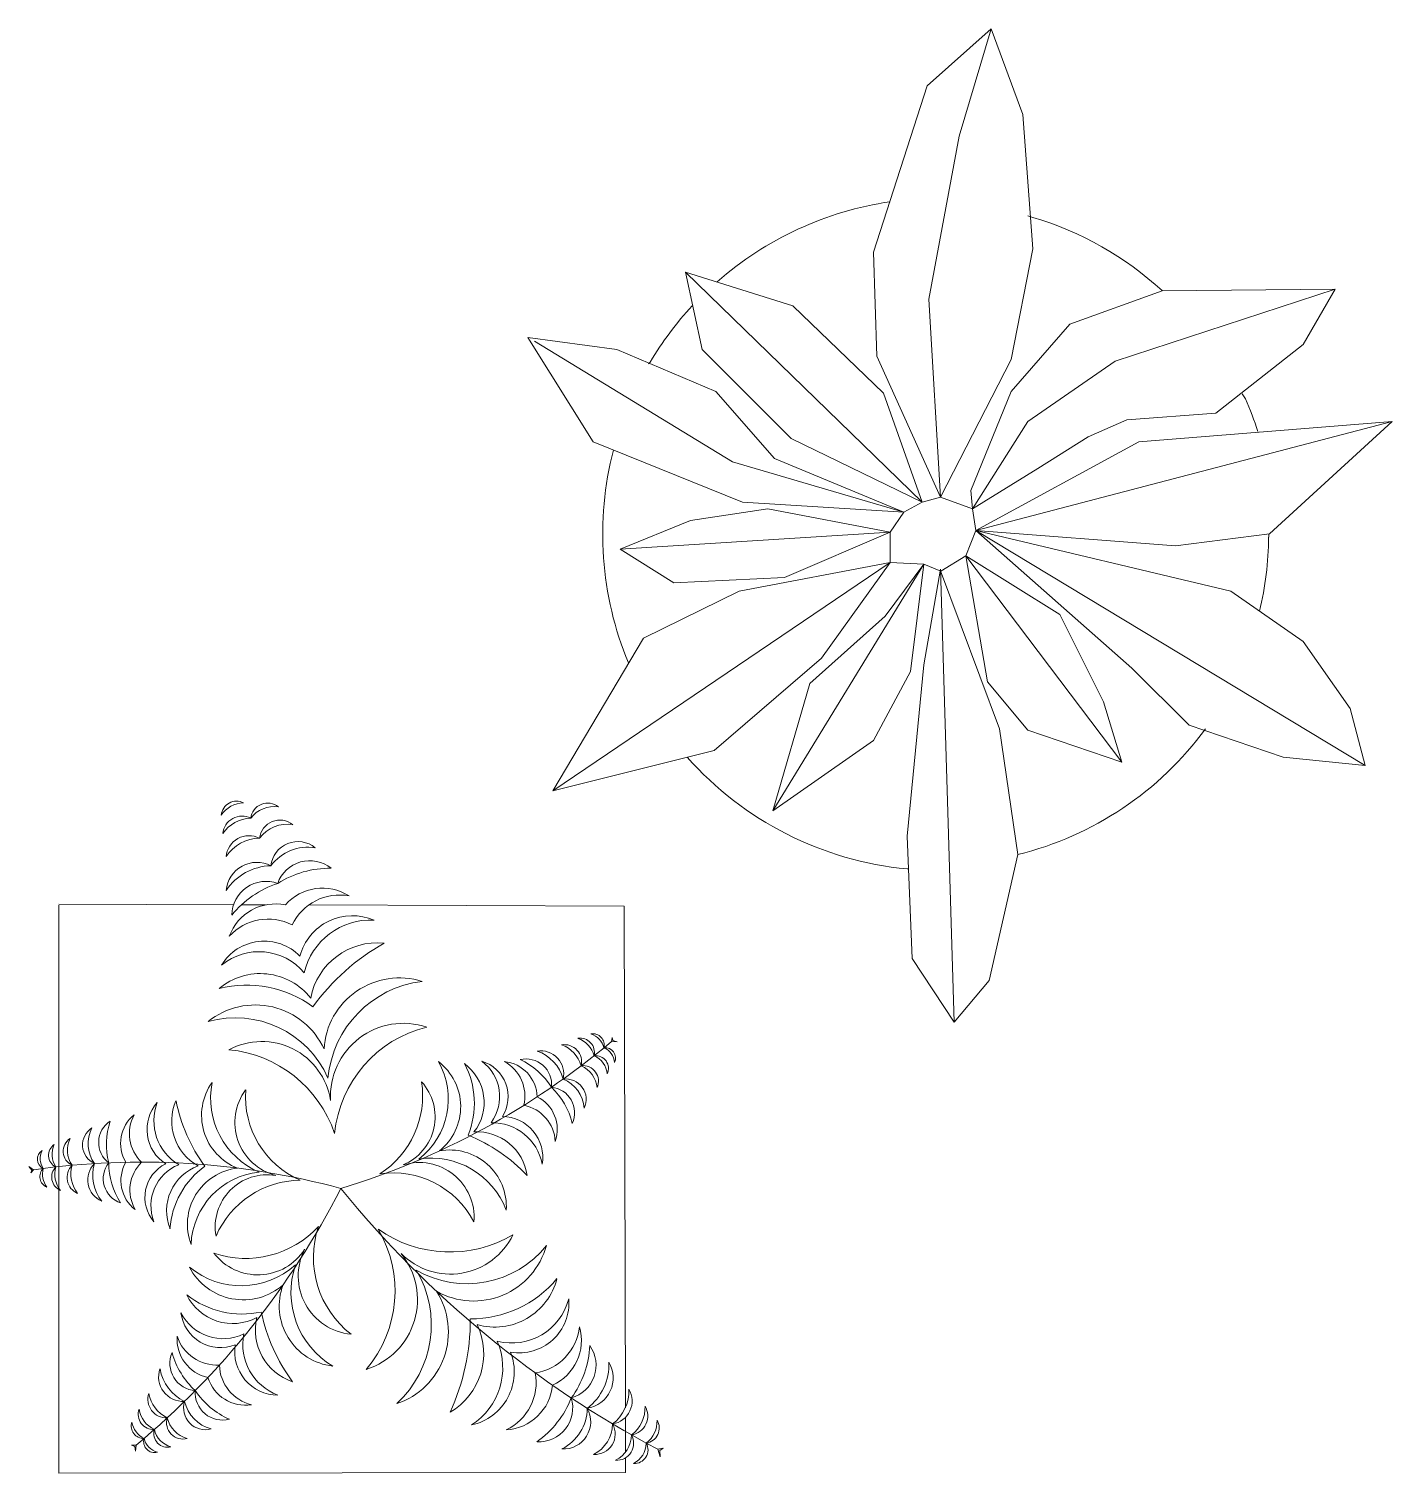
# Model space of a CAD drawing. Header units: millimetres. Extents: x 1206 to 12724, y 2853 to 4863.
# Drawn here: x 11444.56 to 11473.43, y 2852.72 to 2883.31 of the extents above.
import ezdxf

# ---------------------------------------------------------------- set-up
doc = ezdxf.new("R2010")
doc.units = ezdxf.units.MM
doc.layers.add('A-FURN', color=6, linetype='Continuous', lineweight=18)

msp = doc.modelspace()

# ---------------------------------------------------------------- linework, layer by layer
at = {"layer": 'A-FURN'}
for p, q in [((11463.587, 2882.097), (11464.938, 2883.305)), ((11464.263, 2881.031), (11464.938, 2883.305)), ((11464.938, 2883.305), (11465.613, 2881.493)), ((11462.45, 2878.578), (11463.587, 2882.097)), ((11465.613, 2881.493), (11465.826, 2878.649)), ((11463.623, 2877.583), (11464.263, 2881.031)), ((11465.826, 2879.311), (11465.719, 2879.347)), ((11462.521, 2876.375), (11462.45, 2878.578)), ((11465.826, 2878.649), (11465.364, 2876.304)), ((11458.825, 2876.517), (11458.47, 2878.152)), ((11458.47, 2878.152), (11460.744, 2877.441)), ((11463.481, 2873.283), (11458.47, 2878.152)), ((11463.872, 2873.39), (11463.623, 2877.583)), ((11466.608, 2877.05), (11468.563, 2877.761)), ((11467.568, 2876.268), (11472.224, 2877.796)), ((11468.563, 2877.761), (11472.224, 2877.796)), ((11472.224, 2877.796), (11471.548, 2876.624)), ((11460.744, 2877.441), (11462.663, 2875.593)), ((11465.364, 2875.629), (11466.608, 2877.05)), ((11456.515, 2874.562), (11455.129, 2876.766)), ((11455.129, 2876.766), (11457.013, 2876.517)), ((11459.465, 2874.136), (11455.271, 2876.695)), ((11457.013, 2876.517), (11459.109, 2875.629)), ((11460.709, 2874.633), (11458.825, 2876.517)), ((11463.872, 2873.39), (11462.521, 2876.375)), ((11471.548, 2876.624), (11469.7, 2875.167)), ((11457.721, 2876.249), (11457.686, 2876.214)), ((11465.364, 2876.304), (11463.872, 2873.39)), ((11465.72, 2874.989), (11467.568, 2876.268)), ((11459.109, 2875.629), (11460.353, 2874.207)), ((11462.663, 2875.593), (11463.481, 2873.283)), ((11464.511, 2873.532), (11465.364, 2875.629)), ((11470.325, 2875.47), (11470.254, 2875.576)), ((11469.7, 2875.167), (11467.817, 2875.024)), ((11464.547, 2873.141), (11465.72, 2874.989)), ((11464.618, 2872.679), (11473.432, 2874.989)), ((11467.817, 2875.024), (11466.999, 2874.669)), ((11468.065, 2874.562), (11473.432, 2874.989)), ((11473.432, 2874.989), (11470.838, 2872.608)), ((11459.678, 2873.283), (11456.515, 2874.562)), ((11463.481, 2873.283), (11460.709, 2874.633)), ((11464.618, 2872.679), (11468.065, 2874.562)), ((11466.999, 2874.669), (11465.933, 2873.994)), ((11460.353, 2874.207), (11463.09, 2873.07)), ((11463.09, 2873.07), (11459.465, 2874.136)), ((11465.933, 2873.994), (11464.547, 2873.141)), ((11463.09, 2873.07), (11459.678, 2873.283)), ((11464.547, 2873.141), (11464.512, 2873.532)), ((11458.576, 2872.892), (11460.211, 2873.141)), ((11460.211, 2873.141), (11462.806, 2872.643)), ((11457.084, 2872.288), (11458.576, 2872.892)), ((11468.847, 2872.359), (11464.618, 2872.679)), ((11464.618, 2872.679), (11470.02, 2871.399)), ((11467.923, 2869.764), (11464.618, 2872.679)), ((11464.618, 2872.679), (11472.863, 2867.703)), ((11462.806, 2872.643), (11457.084, 2872.288)), ((11462.806, 2872.643), (11460.567, 2871.684)), ((11470.838, 2872.608), (11468.847, 2872.359)), ((11470.818, 2872.542), (11470.818, 2872.613)), ((11458.221, 2871.577), (11457.084, 2872.288)), ((11464.405, 2872.146), (11466.395, 2870.902)), ((11464.867, 2869.48), (11464.405, 2872.146)), ((11464.405, 2872.146), (11467.71, 2867.774)), ((11462.806, 2872.003), (11455.662, 2867.17)), ((11459.607, 2871.399), (11462.806, 2872.003)), ((11463.516, 2871.968), (11460.318, 2866.744)), ((11462.806, 2872.003), (11461.348, 2869.978)), ((11462.699, 2870.866), (11463.516, 2871.968)), ((11463.516, 2871.968), (11463.232, 2869.693)), ((11463.516, 2869.836), (11463.872, 2871.861)), ((11463.872, 2871.861), (11464.156, 2862.266)), ((11463.872, 2871.826), (11465.116, 2868.485)), ((11460.567, 2871.684), (11458.221, 2871.577)), ((11457.581, 2870.404), (11459.607, 2871.399)), ((11470.02, 2871.399), (11471.548, 2870.333)), ((11461.1, 2869.445), (11462.699, 2870.866)), ((11466.395, 2870.902), (11467.319, 2869.054)), ((11455.662, 2867.17), (11457.581, 2870.404)), ((11471.548, 2870.333), (11472.543, 2868.912)), ((11461.348, 2869.978), (11459.074, 2868.023)), ((11463.232, 2869.693), (11462.45, 2868.236)), ((11463.161, 2866.211), (11463.516, 2869.836)), ((11469.132, 2868.556), (11467.923, 2869.764)), ((11460.318, 2866.744), (11461.1, 2869.445)), ((11465.72, 2868.45), (11464.867, 2869.48)), ((11467.319, 2869.054), (11467.71, 2867.774)), ((11472.543, 2868.912), (11472.863, 2867.703)), ((11465.116, 2868.485), (11465.507, 2865.82)), ((11467.71, 2867.774), (11465.72, 2868.45)), ((11471.122, 2867.881), (11469.132, 2868.556)), ((11462.45, 2868.236), (11460.318, 2866.744)), ((11459.074, 2868.023), (11455.662, 2867.17)), ((11472.863, 2867.703), (11471.122, 2867.881)), ((11463.268, 2863.616), (11463.161, 2866.211)), ((11465.507, 2865.82), (11464.902, 2863.154)), ((11463.161, 2865.515), (11463.197, 2865.515)), ((11445.199, 2864.768), (11448.899, 2864.756)), ((11445.199, 2858.754), (11445.199, 2864.748)), ((11449.065, 2864.755), (11449.578, 2864.754)), ((11450.491, 2864.751), (11457.172, 2864.729)), ((11457.172, 2864.729), (11457.196, 2854.105)), ((11464.156, 2862.266), (11463.268, 2863.616)), ((11464.902, 2863.154), (11464.156, 2862.266)), ((11456.901, 2861.857), (11456.918, 2861.946)), ((11457.024, 2861.85), (11456.901, 2861.857)), ((11456.918, 2861.946), (11456.931, 2861.883)), ((11456.931, 2861.883), (11457.024, 2861.85)), ((11444.564, 2859.215), (11444.665, 2859.144)), ((11444.626, 2859.137), (11444.564, 2859.215)), ((11444.665, 2859.144), (11444.604, 2859.077)), ((11444.604, 2859.077), (11444.626, 2859.137)), ((11445.199, 2852.719), (11445.199, 2858.723)), ((11457.196, 2853.899), (11457.198, 2853.163)), ((11446.838, 2853.312), (11446.74, 2853.311)), ((11446.74, 2853.311), (11446.805, 2853.285)), ((11446.805, 2853.285), (11446.822, 2853.181)), ((11446.822, 2853.181), (11446.838, 2853.312)), ((11457.88, 2853.223), (11457.999, 2853.247)), ((11457.934, 2853.067), (11457.88, 2853.223)), ((11457.999, 2853.247), (11457.927, 2853.199)), ((11457.927, 2853.199), (11457.934, 2853.067)), ((11457.198, 2853.042), (11457.199, 2852.729)), ((11457.199, 2852.729), (11445.199, 2852.719))]:
    msp.add_line(p, q, dxfattribs=at)
msp.add_lwpolyline([(11463.481, 2873.283), (11463.872, 2873.39), (11464.547, 2873.141), (11464.618, 2872.679), (11464.405, 2872.146), (11463.873, 2871.823), (11463.516, 2871.968), (11462.806, 2872.003), (11462.806, 2872.643), (11463.09, 2873.07), (11463.481, 2873.283)], dxfattribs=at)
for centre, radius, start, end in [((11463.836, 2872.608), 7.112, 98.3326, 131.3326), ((11463.836, 2872.608), 6.993, 47.4717, 73.4717), ((11463.836, 2872.608), 7.117, 137.2259, 149.2259), ((11463.836, 2872.608), 7.092, 17.7994, 23.7994), ((11463.836, 2872.608), 7.12, 165.5476, 202.5476), ((11463.836, 2872.608), 6.982, 346.4589, 359.4589), ((11463.836, 2872.608), 6.991, 283.8243, 323.8243), ((11463.836, 2872.608), 7.125, 221.5623, 264.5623), ((11448.964, 2866.624), 0.326, 63.0773, 174.8108), ((11449.127, 2866.328), 0.587, 91.5774, 146.3107), ((11449.621, 2866.546), 0.362, 50.8361, 173.1725), ((11449.078, 2866.226), 0.408, 63.0773, 174.8108), ((11449.282, 2865.856), 0.734, 91.5774, 146.3107), ((11449.754, 2866.218), 0.616, 81.0592, 142.9495), ((11449.88, 2866.115), 0.434, 50.8361, 173.1725), ((11450.039, 2865.721), 0.74, 81.0592, 142.9495), ((11449.227, 2865.73), 0.489, 63.0773, 174.8108), ((11449.473, 2865.286), 0.881, 91.5774, 146.3107), ((11450.263, 2865.514), 0.579, 50.8361, 173.1725), ((11450.476, 2864.989), 0.986, 81.0592, 142.9495), ((11449.393, 2865.002), 0.652, 63.0773, 174.8108), ((11450.514, 2864.967), 0.722, 51.2695, 160.5824), ((11449.721, 2864.409), 1.174, 91.5774, 146.3107), ((11450.948, 2863.444), 2.086, 89.5247, 122.3272), ((11449.585, 2864.529), 0.722, 69.9027, 179.2156), ((11450.483, 2863.224), 2.086, 108.1578, 140.9604), ((11450.78, 2864.071), 1.038, 57.032, 138.9637), ((11449.784, 2863.736), 1.038, 78.2137, 160.1453), ((11451.141, 2863.852), 1.109, 79.3977, 154.5508), ((11449.629, 2863.343), 1.109, 62.6266, 137.7797), ((11451.417, 2863.37), 1.154, 66.5417, 165.0635), ((11451.799, 2862.989), 1.442, 86.9157, 167.081), ((11449.547, 2862.931), 1.055, 44.2798, 148.791), ((11451.945, 2862.51), 1.439, 84.2857, 169.1898), ((11454.379, 2859.856), 4.684, 119.2661, 144.2003), ((11449.436, 2862.519), 1.243, 39.6008, 129.5507), ((11449.463, 2861.938), 1.36, 38.2183, 129.7397), ((11452.411, 2861.606), 1.6, 72.4896, 176.5535), ((11449.172, 2860.669), 2.386, 53.8446, 104.0253), ((11453.162, 2860.873), 2.274, 96.7852, 174.6228), ((11449.36, 2861.034), 1.6, 24.6689, 128.7329), ((11448.938, 2860.22), 2.142, 23.8586, 105.6813), ((11452.498, 2860.696), 1.549, 71.51, 183.114), ((11453.605, 2859.662), 2.578, 103.808, 174.3899), ((11456.504, 2861.78), 0.245, 347.0382, 98.7717), ((11456.318, 2861.608), 0.44, 15.5383, 70.2716), ((11449.498, 2860.39), 1.47, 8.697, 118.2662), ((11448.55, 2859.069), 2.628, 18.7522, 84.5091), ((11446.434, 2874.315), 16.272, 286.9293, 310.0381), ((11455.401, 2861.174), 0.489, 347.0382, 98.7717), ((11455.029, 2860.829), 0.881, 15.5383, 70.2716), ((11455.902, 2861.427), 0.367, 347.0382, 98.7717), ((11455.623, 2861.168), 0.661, 15.5383, 70.2716), ((11456.235, 2861.625), 0.306, 347.0382, 98.7717), ((11456.003, 2861.409), 0.55, 15.5383, 70.2716), ((11456.77, 2861.51), 0.217, 334.797, 97.1334), ((11456.597, 2861.385), 0.37, 5.02, 66.9104), ((11451.839, 2860.64), 1.607, 307.8194, 29.6422), ((11452.508, 2860.48), 1.2, 308.6298, 52.6938), ((11452.208, 2860.552), 1.79, 337.8055, 27.9862), ((11453.184, 2860.569), 1.02, 322.1792, 53.7006), ((11453.602, 2860.694), 0.932, 323.5617, 53.5116), ((11453.922, 2860.688), 0.791, 328.2407, 72.7519), ((11454.237, 2860.702), 0.832, 346.5875, 61.7406), ((11454.551, 2860.66), 0.779, 2.1746, 84.1062), ((11455.092, 2860.949), 0.542, 353.8635, 103.1765), ((11454.305, 2860.06), 1.565, 32.1187, 64.9213), ((11456.3, 2861.022), 0.326, 334.797, 97.1334), ((11456.042, 2860.834), 0.555, 5.02, 66.9104), ((11456.567, 2861.288), 0.271, 334.797, 97.1334), ((11456.352, 2861.132), 0.462, 5.02, 66.9104), ((11455.932, 2860.634), 0.434, 334.797, 97.1334), ((11455.588, 2860.384), 0.74, 5.02, 66.9104), ((11449.421, 2860.295), 1.2, 144.4896, 248.5535), ((11450.117, 2860.66), 1.706, 168.7852, 246.6228), ((11450.089, 2860.146), 1.162, 143.51, 255.114), ((11451.084, 2860.695), 1.934, 175.808, 246.3899), ((11450.931, 2860.715), 1.971, 302.7131, 8.47), ((11452.064, 2860.264), 1.103, 292.6579, 42.2271), ((11454.549, 2859.76), 1.565, 13.4856, 46.2881), ((11455.579, 2860.352), 0.542, 335.2304, 84.5433), ((11447.932, 2859.995), 0.866, 138.5417, 237.0635), ((11448.292, 2860.179), 1.081, 158.9157, 239.081), ((11448.668, 2860.172), 1.08, 156.2857, 241.1898), ((11451.125, 2861.293), 3.513, 191.2661, 216.2003), ((11454.881, 2859.694), 0.832, 3.3586, 78.5117), ((11454.975, 2859.997), 0.779, 340.9929, 62.9246), ((11446.584, 2859.72), 0.542, 123.2695, 232.5824), ((11447.771, 2859.677), 1.565, 161.5247, 194.3272), ((11447.284, 2859.702), 0.779, 129.032, 210.9637), ((11447.524, 2859.909), 0.832, 151.3977, 226.5508), ((11454.372, 2859.059), 1.081, 10.8765, 91.0419), ((11454.58, 2859.406), 0.866, 350.5026, 89.0244), ((11445.618, 2859.534), 0.326, 122.8361, 245.1725), ((11445.936, 2859.556), 0.555, 153.0592, 214.9495), ((11446.135, 2859.668), 0.434, 122.8361, 245.1725), ((11446.559, 2859.698), 0.74, 153.0592, 214.9495), ((11452.558, 2856.614), 3.513, 43.227, 68.1612), ((11454.049, 2858.866), 1.08, 8.2466, 93.1507), ((11444.96, 2859.368), 0.217, 122.8361, 245.1725), ((11445.172, 2859.383), 0.37, 153.0592, 214.9495), ((11445.25, 2859.45), 0.271, 122.8361, 245.1725), ((11445.515, 2859.468), 0.462, 153.0592, 214.9495), ((11453.476, 2858.363), 1.2, 356.4504, 100.5144), ((11446.952, 2843.034), 16.272, 74.9684, 98.0772), ((11445.353, 2858.988), 0.306, 135.0773, 246.8108), ((11445.664, 2859.048), 0.55, 163.5774, 218.3107), ((11445.741, 2858.979), 0.367, 135.0773, 246.8108), ((11446.115, 2859.052), 0.661, 163.5774, 218.3107), ((11446.299, 2858.929), 0.489, 135.0773, 246.8108), ((11446.797, 2859.025), 0.881, 163.5774, 218.3107), ((11446.681, 2858.956), 0.542, 141.9027, 251.2156), ((11447.819, 2859.294), 1.565, 180.1578, 212.9604), ((11447.292, 2858.915), 0.779, 150.2137, 232.1453), ((11447.536, 2858.713), 0.832, 134.6266, 209.7797), ((11447.812, 2858.559), 0.791, 116.2798, 220.791), ((11448.08, 2858.384), 0.932, 111.6008, 201.5507), ((11448.5, 2858.269), 1.02, 110.2183, 201.7397), ((11449.338, 2857.767), 1.79, 125.8446, 176.0253), ((11452.83, 2858.135), 1.162, 355.4709, 107.0749), ((11453.078, 2857.684), 1.706, 20.7461, 98.5837), ((11445.042, 2858.999), 0.245, 135.0773, 246.8108), ((11445.292, 2859.047), 0.44, 163.5774, 218.3107), ((11449.121, 2857.986), 1.2, 96.6689, 200.7329), ((11449.604, 2857.496), 1.607, 95.8586, 177.6813), ((11449.613, 2857.935), 1.103, 80.697, 190.2662), ((11450.335, 2856.952), 1.971, 90.7522, 156.5091), ((11452.277, 2857.143), 1.934, 27.7689, 98.3508), ((11435.708, 2866.63), 17.356, 309.8839, 332.9926), ((11468.04, 2872.392), 21.695, 218.9684, 242.0772), ((11449.152, 2859.369), 2.103, 251.452, 317.2089), ((11452.652, 2857.288), 2.063, 161.5711, 232.1531), ((11449.74, 2856.579), 2.578, 319.808, 30.3899), ((11453.481, 2860.03), 2.628, 234.7522, 300.5091), ((11453.491, 2858.404), 1.47, 224.697, 334.2662), ((11449.414, 2858.094), 1.176, 217.6948, 327.2641), ((11451.506, 2856.893), 1.239, 152.8471, 264.4511), ((11451.244, 2856.393), 1.549, 287.51, 39.114), ((11453.844, 2858.871), 2.142, 239.8586, 321.6813), ((11453.981, 2857.964), 1.6, 240.6689, 344.7329), ((11449.06, 2858.401), 1.714, 230.2798, 312.1025), ((11449.103, 2857.669), 1.28, 207.2282, 311.2921), ((11451.933, 2856.547), 1.82, 161.3382, 239.1759), ((11450.811, 2855.86), 2.274, 312.7852, 30.6228), ((11453.919, 2858.37), 2.386, 269.8446, 320.0253), ((11454.429, 2857.172), 1.36, 254.2183, 345.7397), ((11449.084, 2857.997), 1.909, 231.9357, 282.1164), ((11448.884, 2856.975), 1.088, 206.2213, 297.7427), ((11451.146, 2856.257), 1.28, 159.4076, 263.4715), ((11451.848, 2855.708), 1.6, 288.4896, 32.5535), ((11454.792, 2856.718), 1.243, 255.6008, 345.5507), ((11454.945, 2856.32), 1.055, 260.2798, 4.791), ((11448.622, 2856.222), 0.844, 187.1701, 291.6813), ((11448.675, 2856.559), 0.994, 206.4103, 296.3603), ((11450.511, 2855.748), 1.152, 166.7713, 251.6754), ((11453.154, 2856.894), 3.747, 191.7607, 216.695), ((11449.228, 2855.967), 4.684, 335.2661, 0.2003), ((11452.757, 2855.25), 1.439, 300.2857, 25.1898), ((11448.533, 2855.556), 0.831, 175.8157, 257.7474), ((11448.547, 2855.894), 0.887, 198.1814, 273.3345), ((11450.248, 2855.446), 1.153, 168.8801, 249.0454), ((11455.12, 2855.937), 1.109, 278.6266, 353.7797), ((11455.226, 2855.528), 1.038, 294.2137, 16.1453), ((11448.128, 2855.042), 0.578, 156.7455, 266.0584), ((11449.21, 2855.702), 1.669, 195.0007, 227.8032), ((11449.845, 2855.292), 0.923, 170.8976, 269.4194), ((11453.156, 2854.949), 1.442, 302.9157, 23.081), ((11453.689, 2854.865), 1.154, 282.5417, 21.0635), ((11455.853, 2855.005), 0.722, 285.9027, 35.2156), ((11454.36, 2855.532), 2.086, 324.1578, 356.9604), ((11447.834, 2854.759), 0.522, 161.1502, 272.8838), ((11448.267, 2855.085), 0.939, 189.6503, 244.3837), ((11449.486, 2855.03), 0.887, 181.4103, 256.5634), ((11455.673, 2855.021), 1.174, 307.5774, 2.3107), ((11456.286, 2854.735), 0.652, 279.0773, 30.8108), ((11449.151, 2854.987), 0.831, 196.9974, 278.929), ((11454.197, 2854.638), 1.109, 295.3977, 10.5508), ((11447.476, 2854.281), 0.391, 161.1502, 272.8838), ((11447.8, 2854.525), 0.705, 189.6503, 244.3837), ((11448.665, 2854.419), 0.578, 175.3787, 284.6916), ((11449.478, 2855.39), 1.669, 213.6339, 246.4364), ((11454.617, 2854.673), 1.038, 273.032, 354.9637), ((11454.112, 2855.081), 2.086, 305.5247, 338.3272), ((11455.359, 2854.104), 0.722, 267.2695, 16.5824), ((11456.389, 2854.458), 0.881, 307.5774, 2.3107), ((11456.849, 2854.243), 0.489, 279.0773, 30.8108), ((11447.205, 2853.968), 0.326, 161.1502, 272.8838), ((11447.475, 2854.171), 0.587, 189.6503, 244.3837), ((11448.303, 2854.101), 0.463, 162.7886, 285.1249), ((11448.629, 2854.416), 0.789, 193.0116, 254.9019), ((11455.403, 2854.109), 0.986, 297.0592, 358.9495), ((11455.883, 2853.808), 0.579, 266.8361, 29.1725), ((11456.878, 2854.109), 0.734, 307.5774, 2.3107), ((11457.261, 2853.93), 0.408, 279.0773, 30.8108), ((11446.992, 2853.714), 0.261, 161.1502, 272.8838), ((11447.208, 2853.877), 0.47, 189.6503, 244.3837), ((11447.827, 2853.787), 0.347, 162.7886, 285.1249), ((11448.072, 2854.023), 0.592, 193.0116, 254.9019), ((11456.186, 2853.773), 0.74, 297.0592, 358.9495), ((11456.547, 2853.548), 0.434, 266.8361, 29.1725), ((11457.587, 2853.675), 0.326, 279.0773, 30.8108), ((11457.28, 2853.818), 0.587, 307.5774, 2.3107), ((11447.226, 2853.385), 0.232, 162.7886, 285.1249), ((11447.39, 2853.542), 0.395, 193.0116, 254.9019), ((11447.498, 2853.556), 0.289, 162.7886, 285.1249), ((11447.702, 2853.753), 0.493, 193.0116, 254.9019), ((11457.009, 2853.351), 0.362, 266.8361, 29.1725), ((11456.709, 2853.539), 0.616, 297.0592, 358.9495), ((11457.386, 2853.212), 0.289, 266.8361, 29.1725), ((11457.145, 2853.362), 0.493, 297.0592, 358.9495)]:
    msp.add_arc(centre, radius, start, end, dxfattribs=at)

doc.saveas('drawing.dxf')
